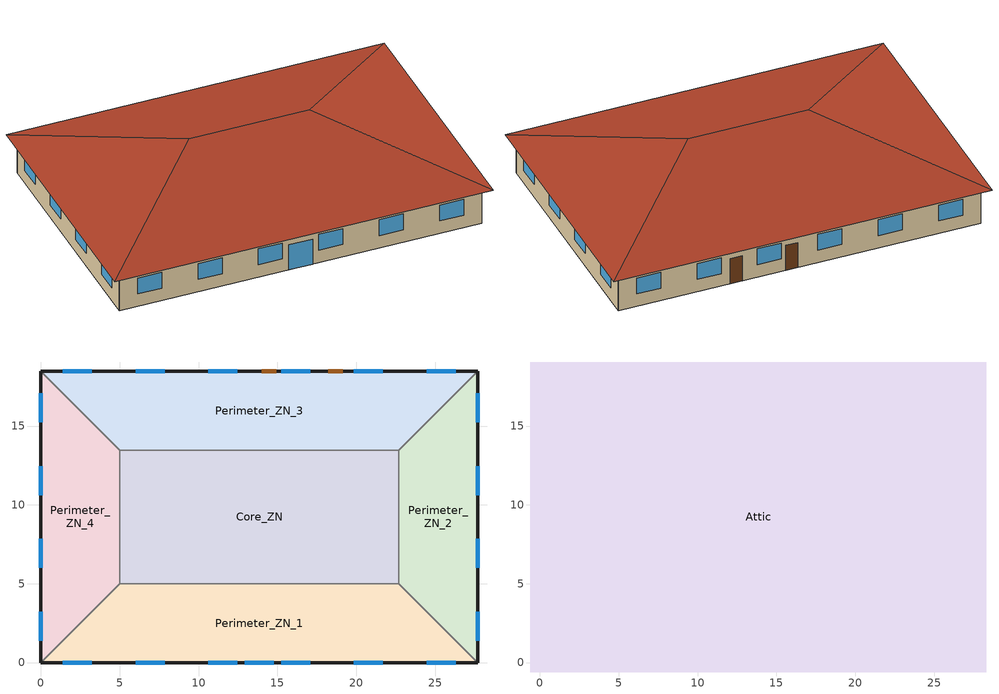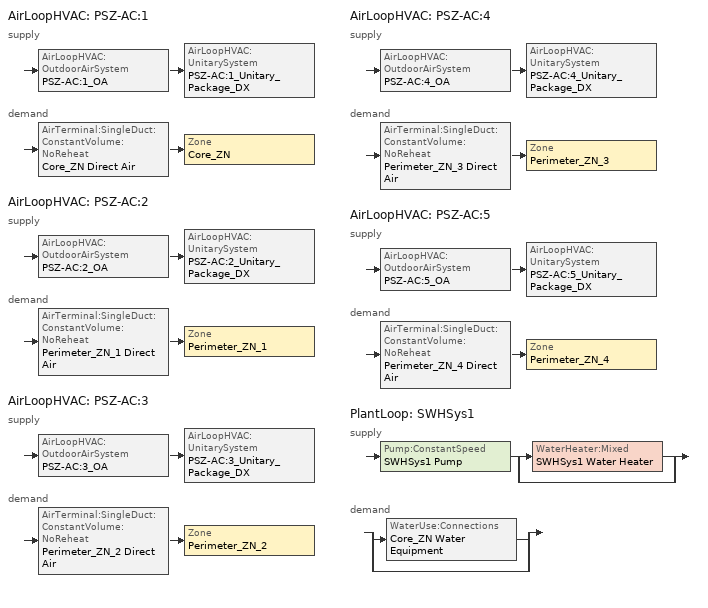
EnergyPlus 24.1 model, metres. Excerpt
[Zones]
Core_ZN
 floor adiabatic (Core_ZN_floor_Ffactor): 5,13.46 22.69,13.46 22.69,5 5,5 z0
 wall to Perimeter_ZN_2 (int_wall): 22.69,5 22.69,13.46 z0:3.05
 wall to Perimeter_ZN_3 (int_wall): 22.69,13.46 5,13.46 z0:3.05
 wall to Perimeter_ZN_1 (int_wall): 5,5 22.69,5 z0:3.05
 wall to Perimeter_ZN_4 (int_wall): 5,13.46 5,5 z0:3.05
Perimeter_ZN_1
 floor ground (Perimeter_ZN_1_floor_Ffactor): 27.69,0 0,0 5,5 22.69,5 z0
 wall outside (nonres_ext_wall_grd): 0,0 27.69,0 z0:3.05
 wall to Perimeter_ZN_2 (int_wall): 27.69,0 22.69,5 z0:3.05
 wall to Perimeter_ZN_4 (int_wall): 5,5 0,0 z0:3.05
 window (Window_U_0.57_SHGC_South_0.39): 1.39,0 3.22,0 / 6.01,0 7.84,0 / 10.62,0 12.45,0 / 15.24,0 17.07,0 / 19.85,0 21.68,0 / 24.47,0 26.3,0 z1.07:2.42; 12.93,0 14.76,0 z0:2.13
Perimeter_ZN_2
 floor ground (Perimeter_ZN_2_floor_Ffactor): 22.69,13.46 27.69,18.46 27.69,0 22.69,5 z0
 wall outside (nonres_ext_wall_grd): 27.69,0 27.69,18.46 z0:3.05
 wall to Perimeter_ZN_3 (int_wall): 27.69,18.46 22.69,13.46 z0:3.05
 window (Window_U_0.57_SHGC_East_0.39): 27.69,1.39 27.69,3.22 / 27.69,6.01 27.69,7.84 / 27.69,10.62 27.69,12.45 / 27.69,15.24 27.69,17.07 z1.07:2.42
Perimeter_ZN_3
 floor ground (Perimeter_ZN_3_floor_Ffactor): 5,13.46 0,18.46 27.69,18.46 22.69,13.46 z0
 wall outside (nonres_ext_wall_grd): 27.69,18.46 0,18.46 z0:3.05
 wall to Perimeter_ZN_4 (int_wall): 0,18.46 5,13.46 z0:3.05
 window (Window_U_0.57_SHGC_North_0.39): 26.3,18.46 24.47,18.46 / 21.68,18.46 19.85,18.46 / 17.07,18.46 15.24,18.46 / 12.45,18.46 10.62,18.46 / 7.84,18.46 6.01,18.46 / 3.22,18.46 1.39,18.46 z1.07:2.42
 door (Swinging Door_con): 14.91,18.46 14,18.46 / 19.13,18.46 18.22,18.46 z0:2.13
Perimeter_ZN_4
 floor ground (Perimeter_ZN_4_floor_Ffactor): 5,5 0,0 0,18.46 5,13.46 z0
 wall outside (nonres_ext_wall_grd): 0,18.46 0,0 z0:3.05
 window (Window_U_0.57_SHGC_West_0.39): 0,17.07 0,15.24 / 0,12.45 0,10.62 / 0,7.84 0,6.01 / 0,3.22 0,1.39 z1.07:2.42
Attic
 floor outside (ext_soffit_floor): 28.29,19.06 28.29,-0.6 27.69,0 27.69,18.46 z3.05; -0.6,19.06 28.29,19.06 27.69,18.46 0,18.46 z3.05; 0,0 27.69,0 28.29,-0.6 -0.6,-0.6 z3.05; -0.6,19.06 0,18.46 0,0 -0.6,-0.6 z3.05
 floor to Core_ZN (nonres_roof_floor): 5,13.46 22.69,13.46 22.69,5 5,5 z3.05
 floor to Perimeter_ZN_2 (nonres_roof_floor): 22.69,5 22.69,13.46 27.69,18.46 27.69,0 z3.05
 floor to Perimeter_ZN_3 (nonres_roof_floor): 0,18.46 27.69,18.46 22.69,13.46 5,13.46 z3.05
 floor to Perimeter_ZN_1 (nonres_roof_floor): 0,0 5,5 22.69,5 27.69,0 z3.05
 floor to Perimeter_ZN_4 (nonres_roof_floor): 5,13.46 5,5 0,0 0,18.46 z3.05
 roof outside (AtticRoofDeck): 28.29,-0.6,3.05 28.29,19.06,3.05 18.46,9.23,6.33; 28.29,19.06,3.05 -0.6,19.06,3.05 9.23,9.23,6.33 18.46,9.23,6.33; -0.6,-0.6,3.05 28.29,-0.6,3.05 18.46,9.23,6.33 9.23,9.23,6.33; -0.6,19.06,3.05 -0.6,-0.6,3.05 9.23,9.23,6.33
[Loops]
AirLoopHVAC 'PSZ-AC:1'
 supply: AirLoopHVAC:OutdoorAirSystem 'PSZ-AC:1_OA' > AirLoopHVAC:UnitarySystem 'PSZ-AC:1_Unitary_Package_DX'
 demand: AirTerminal:SingleDuct:ConstantVolume:NoReheat 'Core_ZN Direct Air' > Zone 'Core_ZN'
AirLoopHVAC 'PSZ-AC:2'
 supply: AirLoopHVAC:OutdoorAirSystem 'PSZ-AC:2_OA' > AirLoopHVAC:UnitarySystem 'PSZ-AC:2_Unitary_Package_DX'
 demand: AirTerminal:SingleDuct:ConstantVolume:NoReheat 'Perimeter_ZN_1 Direct Air' > Zone 'Perimeter_ZN_1'
AirLoopHVAC 'PSZ-AC:3'
 supply: AirLoopHVAC:OutdoorAirSystem 'PSZ-AC:3_OA' > AirLoopHVAC:UnitarySystem 'PSZ-AC:3_Unitary_Package_DX'
 demand: AirTerminal:SingleDuct:ConstantVolume:NoReheat 'Perimeter_ZN_2 Direct Air' > Zone 'Perimeter_ZN_2'
AirLoopHVAC 'PSZ-AC:4'
 supply: AirLoopHVAC:OutdoorAirSystem 'PSZ-AC:4_OA' > AirLoopHVAC:UnitarySystem 'PSZ-AC:4_Unitary_Package_DX'
 demand: AirTerminal:SingleDuct:ConstantVolume:NoReheat 'Perimeter_ZN_3 Direct Air' > Zone 'Perimeter_ZN_3'
AirLoopHVAC 'PSZ-AC:5'
 supply: AirLoopHVAC:OutdoorAirSystem 'PSZ-AC:5_OA' > AirLoopHVAC:UnitarySystem 'PSZ-AC:5_Unitary_Package_DX'
 demand: AirTerminal:SingleDuct:ConstantVolume:NoReheat 'Perimeter_ZN_4 Direct Air' > Zone 'Perimeter_ZN_4'
PlantLoop 'SWHSys1'
 supply: Pump:ConstantSpeed 'SWHSys1 Pump' > split
  | WaterHeater:Mixed 'SWHSys1 Water Heater'
  | bypass
 demand: split
  | WaterUse:Connections 'Core_ZN Water Equipment'
  | bypass
[Building]
OfficeSmall: Loads convergence tolerance value=0.04; Maximum number of warmup days=25; Minimum number of warmup days=6; North axis=0; Solar distribution=FullInteriorAndExterior; Temperature convergence tolerance value=0.2; Terrain=City
[Site:GroundTemperature:FCfactorMethod]
January ground temperature=7.1; February ground temperature=3; March ground temperature=-1; April ground temperature=0.8; May ground temperature=-0.2; June ground temperature=4.8; July ground temperature=6.1; August ground temperature=13.7; September ground temperature=22.2; October ground temperature=22.7; November ground temperature=21.7; December ground temperature=18.5
[Site:Location]
Gwangju_KJ_KOR Design_Conditions: Elevation=74; Latitude=35.17; Longitude=126.89; Time zone=9
[Site:WaterMainsTemperature]
Annual average outdoor air temperature=9.95; Calculation method=Correlation; Maximum difference in monthly average outdoor air temperatures=23.7
[SizingPeriod:DesignDay] Barometric pressure=100439; Day of month=21; Daylight saving time indicator=No; Dry bulb temperature range modifier type=DefaultMultipliers; Rain indicator=No; Snow indicator=No
Name | Ashrae clear sky optical depth for beam irradiance taub | Ashrae clear sky optical depth for diffuse irradiance taud | Daily dry bulb temperature range | Daily wet bulb temperature range | Day type | Humidity condition type | Maximum dry bulb temperature | Month | Solar model indicator | Wetbulb or dewpoint at maximum dry bulb | Wind direction | Wind speed | Enthalpy at maximum dry bulb | Sky clearness
Gwangju Ann Clg 1% Condns DB=>MWB | 0.561 | 1.97 | 8.2 | 2.5 | SummerDesignDay | WetBulb | 31.8 | 8 | ASHRAETau2017 | 24.9 | 230 | 2.9
Gwangju Ann Clg 1% Condns DP=>MDB | 0.561 | 1.97 | 6.6 |  | SummerDesignDay | DewPoint | 28 | 8 | ASHRAETau2017 | 25.2 | 230 | 2.9
Gwangju Ann Clg 1% Condns Enth=>MDB | 0.561 | 1.97 | 6.6 |  | SummerDesignDay | Enthalpy | 30 | 8 | ASHRAETau2017 |  | 230 | 2.9 | 81800
Gwangju Ann Clg 1% Condns WB=>MDB | 0.561 | 1.97 | 6.9 | 2.6 | SummerDesignDay | WetBulb | 29.7 | 8 | ASHRAETau2017 | 26.1 | 230 | 2.9
Gwangju Ann Clg 2% Condns DB=>MWB | 0.561 | 1.97 | 8.2 | 2.5 | SummerDesignDay | WetBulb | 30.6 | 8 | ASHRAETau2017 | 24.2 | 230 | 2.9
Gwangju Ann Clg 2% Condns DP=>MDB | 0.561 | 1.97 | 6.6 |  | SummerDesignDay | DewPoint | 27.7 | 8 | ASHRAETau2017 | 24.5 | 230 | 2.9
Gwangju Ann Clg 2% Condns Enth=>MDB | 0.561 | 1.97 | 6.6 |  | SummerDesignDay | Enthalpy | 29.2 | 8 | ASHRAETau2017 |  | 230 | 2.9 | 79100
Gwangju Ann Clg 2% Condns WB=>MDB | 0.561 | 1.97 | 6.9 | 2.6 | SummerDesignDay | WetBulb | 29.1 | 8 | ASHRAETau2017 | 25.5 | 230 | 2.9
Gwangju Ann Clg .4% Condns DB=>MWB | 0.561 | 1.97 | 8.2 | 2.5 | SummerDesignDay | WetBulb | 33 | 8 | ASHRAETau2017 | 25.5 | 230 | 2.9
Gwangju Ann Clg .4% Condns DP=>MDB | 0.561 | 1.97 | 6.6 |  | SummerDesignDay | DewPoint | 28.6 | 8 | ASHRAETau2017 | 26.1 | 230 | 2.9
Gwangju Ann Clg .4% Condns Enth=>MDB | 0.561 | 1.97 | 6.6 |  | SummerDesignDay | Enthalpy | 30.2 | 8 | ASHRAETau2017 |  | 230 | 2.9 | 85100
Gwangju Ann Clg .4% Condns WB=>MDB | 0.561 | 1.97 | 6.9 | 2.6 | SummerDesignDay | WetBulb | 30.2 | 8 | ASHRAETau2017 | 26.9 | 230 | 2.9
Gwangju Ann Htg 99% Condns DB |  |  | 0 |  | WinterDesignDay | WetBulb | -5 | 1 | ASHRAEClearSky | -5 | 50 | 2.3 |  | 0
Gwangju Ann Htg 99.6% Condns DB |  |  | 0 |  | WinterDesignDay | WetBulb | -6.6 | 1 | ASHRAEClearSky | -6.6 | 50 | 2.3 |  | 0
Gwangju Ann Htg Wind 99% Condns WS=>MCDB |  |  | 0 |  | WinterDesignDay | WetBulb | 0.9 | 1 | ASHRAEClearSky | 0.9 | 50 | 6.1 |  | 0
Gwangju Ann Htg Wind 99.6% Condns WS=>MCDB |  |  | 0 |  | WinterDesignDay | WetBulb | 2.2 | 1 | ASHRAEClearSky | 2.2 | 50 | 7.2 |  | 0
Gwangju Ann Hum_n 99% Condns DP=>MCDB |  |  | 0 |  | WinterDesignDay | DewPoint | -0.6 | 1 | ASHRAEClearSky | -13.7 | 50 | 2.3 |  | 0
Gwangju Ann Hum_n 99.6% Condns DP=>MCDB |  |  | 0 |  | WinterDesignDay | DewPoint | -1 | 1 | ASHRAEClearSky | -15.6 | 50 | 2.3 |  | 0
Gwangju April 2% Condns DB=>MCWB | 0.576 | 1.74 | 10.6 |  | SummerDesignDay | WetBulb | 24 | 4 | ASHRAETau2017 | 15.2 | 230 | 2.2
Gwangju April 2% Condns WB=>MCDB | 0.576 | 1.74 | 10.6 |  | SummerDesignDay | WetBulb | 21.1 | 4 | ASHRAETau2017 | 17.2 | 230 | 2.2
Gwangju April 5% Condns DB=>MCWB | 0.576 | 1.74 | 13.6 | 6 | SummerDesignDay | WetBulb | 22.2 | 4 | ASHRAETau2017 | 13.9 | 230 | 2.2
Gwangju April 5% Condns WB=>MCDB | 0.576 | 1.74 | 9.6 | 9.6 | SummerDesignDay | WetBulb | 19.5 | 4 | ASHRAETau2017 | 15.7 | 230 | 2.2
Gwangju April 10% Condns DB=>MCWB | 0.576 | 1.74 | 13.6 | 6 | SummerDesignDay | WetBulb | 20.2 | 4 | ASHRAETau2017 | 12.9 | 230 | 2.2
Gwangju April 10% Condns WB=>MCDB | 0.576 | 1.74 | 9.6 | 9.6 | SummerDesignDay | WetBulb | 18.2 | 4 | ASHRAETau2017 | 14.4 | 230 | 2.2
Gwangju April .4% Condns DB=>MCWB | 0.576 | 1.74 | 10.6 |  | SummerDesignDay | WetBulb | 26.3 | 4 | ASHRAETau2017 | 16.4 | 230 | 2.2
Gwangju April .4% Condns WB=>MCDB | 0.576 | 1.74 | 10.6 |  | SummerDesignDay | WetBulb | 22.7 | 4 | ASHRAETau2017 | 19.4 | 230 | 2.2
Gwangju August 2% Condns DB=>MCWB | 0.561 | 1.97 | 6.6 |  | SummerDesignDay | WetBulb | 33.3 | 8 | ASHRAETau2017 | 25.7 | 230 | 2.2
Gwangju August 2% Condns WB=>MCDB | 0.561 | 1.97 | 6.6 |  | SummerDesignDay | WetBulb | 30.5 | 8 | ASHRAETau2017 | 27 | 230 | 2.2
Gwangju August 5% Condns DB=>MCWB | 0.561 | 1.97 | 8.2 | 2.5 | SummerDesignDay | WetBulb | 32.2 | 8 | ASHRAETau2017 | 25.4 | 230 | 2.2
Gwangju August 5% Condns WB=>MCDB | 0.561 | 1.97 | 6.9 | 6.9 | SummerDesignDay | WetBulb | 30 | 8 | ASHRAETau2017 | 26.3 | 230 | 2.2
Gwangju August 10% Condns DB=>MCWB | 0.561 | 1.97 | 8.2 | 2.5 | SummerDesignDay | WetBulb | 31 | 8 | ASHRAETau2017 | 24.9 | 230 | 2.2
Gwangju August 10% Condns WB=>MCDB | 0.561 | 1.97 | 6.9 | 6.9 | SummerDesignDay | WetBulb | 29.4 | 8 | ASHRAETau2017 | 25.8 | 230 | 2.2
Gwangju August .4% Condns DB=>MCWB | 0.561 | 1.97 | 6.6 |  | SummerDesignDay | WetBulb | 34.8 | 8 | ASHRAETau2017 | 26.1 | 230 | 2.2
Gwangju August .4% Condns WB=>MCDB | 0.561 | 1.97 | 6.6 |  | SummerDesignDay | WetBulb | 31.3 | 8 | ASHRAETau2017 | 27.8 | 230 | 2.2
Gwangju December 2% Condns DB=>MCWB | 0.445 | 1.949 | 7.5 |  | SummerDesignDay | WetBulb | 12.6 | 12 | ASHRAETau2017 | 8.4 | 230 | 1.7
Gwangju December 2% Condns WB=>MCDB | 0.445 | 1.949 | 7.5 |  | SummerDesignDay | WetBulb | 11.8 | 12 | ASHRAETau2017 | 9.5 | 230 | 1.7
Gwangju December 5% Condns DB=>MCWB | 0.445 | 1.949 | 10.2 | 6.7 | SummerDesignDay | WetBulb | 10.8 | 12 | ASHRAETau2017 | 7.4 | 230 | 1.7
Gwangju December 5% Condns WB=>MCDB | 0.445 | 1.949 | 9 | 9 | SummerDesignDay | WetBulb | 10.4 | 12 | ASHRAETau2017 | 7.7 | 230 | 1.7
Gwangju December 10% Condns DB=>MCWB | 0.445 | 1.949 | 10.2 | 6.7 | SummerDesignDay | WetBulb | 9.1 | 12 | ASHRAETau2017 | 5.8 | 230 | 1.7
Gwangju December 10% Condns WB=>MCDB | 0.445 | 1.949 | 9 | 9 | SummerDesignDay | WetBulb | 8.9 | 12 | ASHRAETau2017 | 6.2 | 230 | 1.7
Gwangju December .4% Condns DB=>MCWB | 0.445 | 1.949 | 7.5 |  | SummerDesignDay | WetBulb | 15.1 | 12 | ASHRAETau2017 | 10.7 | 230 | 1.7
Gwangju December .4% Condns WB=>MCDB | 0.445 | 1.949 | 7.5 |  | SummerDesignDay | WetBulb | 14.2 | 12 | ASHRAETau2017 | 12 | 230 | 1.7
Gwangju February 2% Condns DB=>MCWB | 0.486 | 1.876 | 8.4 |  | SummerDesignDay | WetBulb | 13.6 | 2 | ASHRAETau2017 | 9 | 230 | 2
Gwangju February 2% Condns WB=>MCDB | 0.486 | 1.876 | 8.4 |  | SummerDesignDay | WetBulb | 12.4 | 2 | ASHRAETau2017 | 10.2 | 230 | 2
Gwangju February 5% Condns DB=>MCWB | 0.486 | 1.876 | 11.4 | 7 | SummerDesignDay | WetBulb | 11.5 | 2 | ASHRAETau2017 | 6.9 | 230 | 2
Gwangju February 5% Condns WB=>MCDB | 0.486 | 1.876 | 9.5 | 9.5 | SummerDesignDay | WetBulb | 10.5 | 2 | ASHRAETau2017 | 7.4 | 230 | 2
Gwangju February 10% Condns DB=>MCWB | 0.486 | 1.876 | 11.4 | 7 | SummerDesignDay | WetBulb | 9.4 | 2 | ASHRAETau2017 | 5.2 | 230 | 2
Gwangju February 10% Condns WB=>MCDB | 0.486 | 1.876 | 9.5 | 9.5 | SummerDesignDay | WetBulb | 8.9 | 2 | ASHRAETau2017 | 5.8 | 230 | 2
Gwangju February .4% Condns DB=>MCWB | 0.486 | 1.876 | 8.4 |  | SummerDesignDay | WetBulb | 16.9 | 2 | ASHRAETau2017 | 12.6 | 230 | 2
Gwangju February .4% Condns WB=>MCDB | 0.486 | 1.876 | 8.4 |  | SummerDesignDay | WetBulb | 15.7 | 2 | ASHRAETau2017 | 14.3 | 230 | 2
Gwangju January 2% Condns DB=>MCWB | 0.446 | 1.936 | 7.1 |  | SummerDesignDay | WetBulb | 9.9 | 1 | ASHRAETau2017 | 5.8 | 230 | 1.9
Gwangju January 2% Condns WB=>MCDB | 0.446 | 1.936 | 7.1 |  | SummerDesignDay | WetBulb | 9.2 | 1 | ASHRAETau2017 | 7 | 230 | 1.9
Gwangju January 5% Condns DB=>MCWB | 0.446 | 1.936 | 9.3 | 6 | SummerDesignDay | WetBulb | 8 | 1 | ASHRAETau2017 | 4.5 | 230 | 1.9
Gwangju January 5% Condns WB=>MCDB | 0.446 | 1.936 | 8.3 | 8.3 | SummerDesignDay | WetBulb | 7.4 | 1 | ASHRAETau2017 | 5.2 | 230 | 1.9
Gwangju January 10% Condns DB=>MCWB | 0.446 | 1.936 | 9.3 | 6 | SummerDesignDay | WetBulb | 6.4 | 1 | ASHRAETau2017 | 3.3 | 230 | 1.9
Gwangju January 10% Condns WB=>MCDB | 0.446 | 1.936 | 8.3 | 8.3 | SummerDesignDay | WetBulb | 5.8 | 1 | ASHRAETau2017 | 3.5 | 230 | 1.9
Gwangju January .4% Condns DB=>MCWB | 0.446 | 1.936 | 7.1 |  | SummerDesignDay | WetBulb | 12.8 | 1 | ASHRAETau2017 | 9.3 | 230 | 1.9
Gwangju January .4% Condns WB=>MCDB | 0.446 | 1.936 | 7.1 |  | SummerDesignDay | WetBulb | 11.7 | 1 | ASHRAETau2017 | 10.2 | 230 | 1.9
Gwangju July 2% Condns DB=>MCWB | 0.61 | 1.847 | 6.1 |  | SummerDesignDay | WetBulb | 33 | 7 | ASHRAETau2017 | 25.7 | 230 | 2.5
Gwangju July 2% Condns WB=>MCDB | 0.61 | 1.847 | 6.1 |  | SummerDesignDay | WetBulb | 30.2 | 7 | ASHRAETau2017 | 27 | 230 | 2.5
Gwangju July 5% Condns DB=>MCWB | 0.61 | 1.847 | 8 | 2.5 | SummerDesignDay | WetBulb | 31.7 | 7 | ASHRAETau2017 | 25.2 | 230 | 2.5
Gwangju July 5% Condns WB=>MCDB | 0.61 | 1.847 | 6.9 | 6.9 | SummerDesignDay | WetBulb | 29.7 | 7 | ASHRAETau2017 | 26.2 | 230 | 2.5
Gwangju July 10% Condns DB=>MCWB | 0.61 | 1.847 | 8 | 2.5 | SummerDesignDay | WetBulb | 30.4 | 7 | ASHRAETau2017 | 24.9 | 230 | 2.5
Gwangju July 10% Condns WB=>MCDB | 0.61 | 1.847 | 6.9 | 6.9 | SummerDesignDay | WetBulb | 29.1 | 7 | ASHRAETau2017 | 25.6 | 230 | 2.5
Gwangju July .4% Condns DB=>MCWB | 0.61 | 1.847 | 6.1 |  | SummerDesignDay | WetBulb | 34.8 | 7 | ASHRAETau2017 | 26 | 230 | 2.5
Gwangju July .4% Condns WB=>MCDB | 0.61 | 1.847 | 6.1 |  | SummerDesignDay | WetBulb | 30.6 | 7 | ASHRAETau2017 | 27.9 | 230 | 2.5
Gwangju June 2% Condns DB=>MCWB | 0.655 | 1.693 | 8 |  | SummerDesignDay | WetBulb | 29.9 | 6 | ASHRAETau2017 | 20.5 | 230 | 2.1
Gwangju June 2% Condns WB=>MCDB | 0.655 | 1.693 | 8 |  | SummerDesignDay | WetBulb | 26 | 6 | ASHRAETau2017 | 23.5 | 230 | 2.1
Gwangju June 5% Condns DB=>MCWB | 0.655 | 1.693 | 10.6 | 3.5 | SummerDesignDay | WetBulb | 28.8 | 6 | ASHRAETau2017 | 20.4 | 230 | 2.1
Gwangju June 5% Condns WB=>MCDB | 0.655 | 1.693 | 6.6 | 6.6 | SummerDesignDay | WetBulb | 25.5 | 6 | ASHRAETau2017 | 22.7 | 230 | 2.1
Gwangju June 10% Condns DB=>MCWB | 0.655 | 1.693 | 10.6 | 3.5 | SummerDesignDay | WetBulb | 27.5 | 6 | ASHRAETau2017 | 20.2 | 230 | 2.1
Gwangju June 10% Condns WB=>MCDB | 0.655 | 1.693 | 6.6 | 6.6 | SummerDesignDay | WetBulb | 25.1 | 6 | ASHRAETau2017 | 21.9 | 230 | 2.1
Gwangju June .4% Condns DB=>MCWB | 0.655 | 1.693 | 8 |  | SummerDesignDay | WetBulb | 31.5 | 6 | ASHRAETau2017 | 20.6 | 230 | 2.1
Gwangju June .4% Condns WB=>MCDB | 0.655 | 1.693 | 8 |  | SummerDesignDay | WetBulb | 26.9 | 6 | ASHRAETau2017 | 24.5 | 230 | 2.1
Gwangju March 2% Condns DB=>MCWB | 0.558 | 1.731 | 9.8 |  | SummerDesignDay | WetBulb | 18.2 | 3 | ASHRAETau2017 | 10.8 | 230 | 2.1
Gwangju March 2% Condns WB=>MCDB | 0.558 | 1.731 | 9.8 |  | SummerDesignDay | WetBulb | 15.9 | 3 | ASHRAETau2017 | 13.1 | 230 | 2.1
Gwangju March 5% Condns DB=>MCWB | 0.558 | 1.731 | 12.8 | 6.7 | SummerDesignDay | WetBulb | 16.2 | 3 | ASHRAETau2017 | 10.3 | 230 | 2.1
Gwangju March 5% Condns WB=>MCDB | 0.558 | 1.731 | 10.3 | 10.3 | SummerDesignDay | WetBulb | 14.9 | 3 | ASHRAETau2017 | 11.3 | 230 | 2.1
Gwangju March 10% Condns DB=>MCWB | 0.558 | 1.731 | 12.8 | 6.7 | SummerDesignDay | WetBulb | 14.4 | 3 | ASHRAETau2017 | 8.8 | 230 | 2.1
Gwangju March 10% Condns WB=>MCDB | 0.558 | 1.731 | 10.3 | 10.3 | SummerDesignDay | WetBulb | 13.6 | 3 | ASHRAETau2017 | 9.6 | 230 | 2.1
Gwangju March .4% Condns DB=>MCWB | 0.558 | 1.731 | 9.8 |  | SummerDesignDay | WetBulb | 20.9 | 3 | ASHRAETau2017 | 12.2 | 230 | 2.1
Gwangju March .4% Condns WB=>MCDB | 0.558 | 1.731 | 9.8 |  | SummerDesignDay | WetBulb | 17.2 | 3 | ASHRAETau2017 | 15 | 230 | 2.1
[Construction]
AtticRoofDeck: Waterproof membrane 4mm, Protection mortar 40mm, RC 180mm concrete slab
InteriorFurnishings: Gypsum board 12.5mm
Swinging Door_con: Opaque Door panel_con
Window_U_0.57_SHGC_East_0.39: Glazing Layer East
Window_U_0.57_SHGC_North_0.39: Glazing Layer North
Window_U_0.57_SHGC_South_0.39: Glazing Layer South
Window_U_0.57_SHGC_West_0.39: Glazing Layer West
ext_soffit_floor: Cement mortar 20mm
int_wall: Gypsum board 12.5mm, RC 150mm concrete wall, Gypsum board 12.5mm
nonres_ext_wall_grd: Cement mortar 20mm, RC 200mm concrete wall, XPS 50mm insulation, Gypsum board 12.5mm
nonres_roof_floor: Gypsum board 12.5mm, RC 180mm concrete slab, XPS 50mm insulation, Protection mortar 40mm, Waterproof membrane 4mm
[Construction:FfactorGroundFloor] F factor=1.26363
Name | Area | Perimeterexposed
Core_ZN_floor_Ffactor | 149.657 | 0
Perimeter_ZN_1_floor_Ffactor; Perimeter_ZN_3_floor_Ffactor | 113.45 | 27.69
Perimeter_ZN_2_floor_Ffactor; Perimeter_ZN_4_floor_Ffactor | 67.3 | 18.46
[Material] Solar absorptance=0.7; Thermal absorptance=0.9
Name | Conductivity | Density | Roughness | Specific heat | Thickness | Visible absorptance
Cement mortar 20mm | 1.4 | 2000 | Rough | 1000 | 0.02 | 0.7
Gypsum board 12.5mm | 0.18 | 900 | Smooth | 1000 | 0.0125 | 0.5
Protection mortar 40mm | 1.4 | 2100 | MediumRough | 1000 | 0.04 | 0.7
RC 150mm concrete wall | 2.31 | 2300 | MediumRough | 920 | 0.15 | 0.7
RC 180mm concrete slab | 2.31 | 2300 | MediumRough | 920 | 0.18 | 0.7
RC 200mm concrete wall | 2.31 | 2300 | MediumRough | 920 | 0.2 | 0.7
Waterproof membrane 4mm | 0.19 | 1100 | Smooth | 1680 | 0.004 | 0.7
XPS 50mm insulation | 0.028 | 35 | Smooth | 1400 | 0.05 | 0.7
[Material:NoMass]
Opaque Door panel_con: Roughness=MediumRough; Solar absorptance=0.7; Thermal absorptance=0.9; Thermal resistance=0.101886; Visible absorptance=0.7
[WindowMaterial:SimpleGlazingSystem] Solar heat gain coefficient=0.39; U factor=3.23661; Visible transmittance=0.429
Glazing Layer East; Glazing Layer North; Glazing Layer South; Glazing Layer West
[AirLoopHVAC] Design supply air flow rate=Autosize
PSZ-AC:1; PSZ-AC:2; PSZ-AC:3; PSZ-AC:4; PSZ-AC:5
[AirLoopHVAC:UnitarySystem] Availability schedule=Always_On; Control type=Load; Cooling supply air flow rate=Autosize; Cooling supply air flow rate method=SupplyAirFlowRate; Dehumidification control type=None; Dx heating coil sizing ratio=1; Fan placement=DrawThrough; Heating supply air flow rate=Autosize; Heating supply air flow rate method=SupplyAirFlowRate; Latent load control=SensibleOnlyLoadControl; Maximum supply air temperature=Autosize; Minimum supply air temperature=2; No load supply air flow rate=Autosize; No load supply air flow rate control set to low speed=No; No load supply air flow rate method=SupplyAirFlowRate; Use doas dx cooling coil=No
Name | Controlling zone or thermostat location | Cooling coil | Heating coil | Supply air fan operating mode schedule | Supply fan
PSZ-AC:1_Unitary_Package_DX | Core_ZN | PSZ-AC:1 Cooling Coil | PSZ-AC:1 Heating Coil | HVACOperationSchd | PSZ-AC:1 Fan
PSZ-AC:2_Unitary_Package_DX | Perimeter_ZN_1 | PSZ-AC:2 Cooling Coil | PSZ-AC:2 Heating Coil | HVACOperationSchd | PSZ-AC:2 Fan
PSZ-AC:3_Unitary_Package_DX | Perimeter_ZN_2 | PSZ-AC:3 Cooling Coil | PSZ-AC:3 Heating Coil | HVACOperationSchd_w_SB | PSZ-AC:3 Fan
PSZ-AC:4_Unitary_Package_DX | Perimeter_ZN_3 | PSZ-AC:4 Cooling Coil | PSZ-AC:4 Heating Coil | HVACOperationSchd | PSZ-AC:4 Fan
PSZ-AC:5_Unitary_Package_DX | Perimeter_ZN_4 | PSZ-AC:5 Cooling Coil | PSZ-AC:5 Heating Coil | HVACOperationSchd | PSZ-AC:5 Fan
[AirTerminal:SingleDuct:ConstantVolume:NoReheat] Availability schedule=Always_On; Maximum air flow rate=Autosize
Core_ZN Direct Air; Perimeter_ZN_1 Direct Air; Perimeter_ZN_2 Direct Air; Perimeter_ZN_3 Direct Air; Perimeter_ZN_4 Direct Air
[AvailabilityManager:NightCycle] Applicability schedule=Always_On; Control type=CycleOnAny; Cycling run time=1800; Cycling run time control type=FixedRunTime; Fan schedule=HVACOperationSchd; Thermostat tolerance=1
PSZ-AC:1 Availability Manager; PSZ-AC:2 Availability Manager; PSZ-AC:3 Availability Manager; PSZ-AC:4 Availability Manager; PSZ-AC:5 Availability Manager
[Coil:Cooling:DX:SingleSpeed] Availability schedule=Always_On; Energy input ratio function of flow fraction curve=SmDXalt_EIRFF; Energy input ratio function of temperature curve=SmDXalt_EIRFT; Gross rated cooling cop=3; Gross rated sensible heat ratio=Autosize; Gross rated total cooling capacity=Autosize; Part load fraction correlation curve=SmDXalt_PLR; Rated air flow rate=Autosize; Total cooling capacity function of flow fraction curve=SmDXalt_CapFF; Total cooling capacity function of temperature curve=SmDXalt_CapFT
PSZ-AC:1 Cooling Coil; PSZ-AC:2 Cooling Coil; PSZ-AC:3 Cooling Coil; PSZ-AC:4 Cooling Coil; PSZ-AC:5 Cooling Coil
[Coil:Heating:Fuel] Availability schedule=Always_On; Burner efficiency=0.8; Fuel type=NaturalGas; Nominal capacity=Autosize; Off cycle parasitic fuel load=0; On cycle parasitic electric load=0
PSZ-AC:1 Heating Coil; PSZ-AC:2 Heating Coil; PSZ-AC:3 Heating Coil; PSZ-AC:4 Heating Coil; PSZ-AC:5 Heating Coil
[Controller:MechanicalVentilation] Availability schedule=MinOA_MotorizedDamper_Sched; Demand controlled ventilation=No; System outdoor air method=ZoneSum; Design specification zone air distribution object name 1=CM DSZAD Building
Name | Zone or zonelist name 1 | Design specification outdoor air object name 1
Core_ZN_DCV | Core_ZN | SZ DSOA Core_ZN
Perimeter_ZN_1_DCV | Perimeter_ZN_1 | SZ DSOA Perimeter_ZN_1
Perimeter_ZN_2_DCV | Perimeter_ZN_2 | SZ DSOA Perimeter_ZN_2
Perimeter_ZN_3_DCV | Perimeter_ZN_3 | SZ DSOA Perimeter_ZN_3
Perimeter_ZN_4_DCV | Perimeter_ZN_4 | SZ DSOA Perimeter_ZN_4
[Controller:OutdoorAir] Economizer control action type=ModulateFlow; Economizer control type=FixedDryBulb; Economizer maximum limit dry bulb temperature=23.889; Economizer maximum limit enthalpy=64000; Lockout type=LockoutWithHeating; Maximum outdoor air flow rate=Autosize; Minimum limit type=FixedMinimum; Minimum outdoor air flow rate=Autosize; Minimum outdoor air schedule=MinOA_MotorizedDamper_Sched
PSZ-AC:1_OA_Controller; PSZ-AC:2_OA_Controller; PSZ-AC:3_OA_Controller; PSZ-AC:4_OA_Controller; PSZ-AC:5_OA_Controller
[DesignSpecification:OutdoorAir] Outdoor air flow per zone floor area=0.0004318; Outdoor air method=Flow/Area
SZ DSOA Core_ZN; SZ DSOA Perimeter_ZN_1; SZ DSOA Perimeter_ZN_2; SZ DSOA Perimeter_ZN_3; SZ DSOA Perimeter_ZN_4
[DesignSpecification:ZoneAirDistribution]
CM DSZAD Building: Zone air distribution effectiveness in cooling mode=1; Zone air distribution effectiveness in heating mode=1
[ElectricEquipment] Design level calculation method=Watts/Area; End use subcategory=MiscPlug; Schedule=BLDG_EQUIP_SCH; Watts per floor area=6.78
Name | Zone or zonelist or space or spacelist
Core_ZN_MiscPlug_Equip | Core_ZN
Perimeter_ZN_1_MiscPlug_Equip | Perimeter_ZN_1
Perimeter_ZN_2_MiscPlug_Equip | Perimeter_ZN_2
Perimeter_ZN_3_MiscPlug_Equip | Perimeter_ZN_3
Perimeter_ZN_4_MiscPlug_Equip | Perimeter_ZN_4
[ElectricLoadCenter:Distribution]
MAIN_LOAD_CENTER: Electrical buss type=AlternatingCurrent; Electrical storage object=RL_ESS_STORAGE; Generator operation scheme type=TrackElectrical; Maximum storage state of charge fraction=1; Storage operation scheme=TrackFacilityElectricDemandStoreExcessOnSite
[ElectricLoadCenter:Storage:Simple]
RL_ESS_STORAGE: Availability schedule=ALWAYS_ON; Maximum storage capacity=1080000000
[Exterior:Lights]
Exterior_Lights: Control option=AstronomicalClock; Design level=2257.58; End use subcategory=General; Schedule=Exterior_Lgt_ALWAYS_ON
[Fan:OnOff] Availability schedule=HVACOperationSchd; End use subcategory=General; Maximum flow rate=Autosize; Motor in airstream fraction=1; Pressure rise=966.867
Name | Fan total efficiency | Motor efficiency
PSZ-AC:1 Fan; PSZ-AC:2 Fan; PSZ-AC:4 Fan | 0.56225 | 0.865
PSZ-AC:3 Fan; PSZ-AC:5 Fan | 0.55575 | 0.855
[InternalMass] Construction=InteriorFurnishings
Name | Zone or zonelist | Surface area
Core_ZN_InternalMass_1 | Core_ZN | 299.3148
Perimeter_ZN_1_InternalMass_1 | Perimeter_ZN_1 | 226.9
Perimeter_ZN_2_InternalMass_1 | Perimeter_ZN_2 | 134.6
Perimeter_ZN_3_InternalMass_1 | Perimeter_ZN_3 | 226.9
Perimeter_ZN_4_InternalMass_1 | Perimeter_ZN_4 | 134.6
[Lights] Design level calculation method=Watts/Area; End use subcategory=LightsWired; Fraction radiant=0.7; Fraction replaceable=1; Fraction visible=0.2; Return air fraction=0; Return air fraction calculated from plenum temperature=No; Schedule=ltg_sch_office; Watts per floor area=10.67131
Name | Zone or zonelist or space or spacelist
Core_ZN_Lights | Core_ZN
Perimeter_ZN_1_Lights | Perimeter_ZN_1
Perimeter_ZN_2_Lights | Perimeter_ZN_2
Perimeter_ZN_3_Lights | Perimeter_ZN_3
Perimeter_ZN_4_Lights | Perimeter_ZN_4
[People] Activity level schedule=ACTIVITY_SCH; Enable ashrae 55 comfort warnings=No; Floor area per person=18.5806; Fraction radiant=0.3; Mean radiant temperature calculation type=EnclosureAveraged; Number of people calculation method=Area/Person; Sensible heat fraction=Autocalculate
Name | Number of people schedule | Zone or zonelist or space or spacelist
Core_ZN | BLDG_OCC_SCH_wo_SB | Core_ZN
Perimeter_ZN_1 | BLDG_OCC_SCH_wo_SB | Perimeter_ZN_1
Perimeter_ZN_2 | BLDG_OCC_SCH_w_SB | Perimeter_ZN_2
Perimeter_ZN_3 | BLDG_OCC_SCH_wo_SB | Perimeter_ZN_3
Perimeter_ZN_4 | BLDG_OCC_SCH_wo_SB | Perimeter_ZN_4
[PlantEquipmentList]
SWHSys1 Equipment List: SWHSys1 Water Heater, WaterHeater:Mixed
[PlantEquipmentOperation:HeatingLoad]
SWHSys1 Operation Scheme: Load range 1 lower limit=0; Load range 1 upper limit=1e+15; Range 1 equipment list=SWHSys1 Equipment List
[PlantEquipmentOperationSchemes]
SWHSys1 Loop Operation Scheme List: Control scheme 1=SWHSys1 Operation Scheme; Control scheme 1 schedule=PlantOnSched
[PlantLoop]
SWHSys1: Fluid type=Water; Load distribution scheme=Optimal; Maximum loop flow rate=Autosize; Maximum loop temperature=48.89; Minimum loop flow rate=0; Minimum loop temperature=10; Plant equipment operation scheme=SWHSys1 Loop Operation Scheme List; Plant loop volume=Autocalculate
[Pump:ConstantSpeed]
SWHSys1 Pump: Design flow rate=Autosize; Design power consumption=Autosize; Design pump head=0.001; Fraction of motor inefficiencies to fluid stream=0; Motor efficiency=0.3; Pump control type=Intermittent
[SetpointManager:MixedAir] Control variable=Temperature
Name | Setpoint node or nodelist
PSZ-AC:1_CoolC SAT Manager | PSZ-AC:1 Cooling Coil Outlet
PSZ-AC:1_HeatC MixedAir Manager | PSZ-AC:1 Heating Coil Outlet
PSZ-AC:1_OAMixed Air Temp Manager | PSZ-AC:1 Mixed Air Outlet
PSZ-AC:2_CoolC SAT Manager | PSZ-AC:2 Cooling Coil Outlet
PSZ-AC:2_HeatC MixedAir Manager | PSZ-AC:2 Heating Coil Outlet
PSZ-AC:2_OAMixed Air Temp Manager | PSZ-AC:2 Mixed Air Outlet
PSZ-AC:3_CoolC SAT Manager | PSZ-AC:3 Cooling Coil Outlet
PSZ-AC:3_HeatC MixedAir Manager | PSZ-AC:3 Heating Coil Outlet
PSZ-AC:3_OAMixed Air Temp Manager | PSZ-AC:3 Mixed Air Outlet
PSZ-AC:4_CoolC SAT Manager | PSZ-AC:4 Cooling Coil Outlet
PSZ-AC:4_HeatC MixedAir Manager | PSZ-AC:4 Heating Coil Outlet
PSZ-AC:4_OAMixed Air Temp Manager | PSZ-AC:4 Mixed Air Outlet
PSZ-AC:5_CoolC SAT Manager | PSZ-AC:5 Cooling Coil Outlet
PSZ-AC:5_HeatC MixedAir Manager | PSZ-AC:5 Heating Coil Outlet
PSZ-AC:5_OAMixed Air Temp Manager | PSZ-AC:5 Mixed Air Outlet
[SetpointManager:Scheduled]
SWHSys1 Loop Setpoint Manager: Control variable=Temperature; Schedule=SHWSys1-Loop-Temp-Schedule; Setpoint node or nodelist=SWHSys1 Supply Outlet Node
[SetpointManager:SingleZone:Cooling] Control variable=Temperature; Maximum supply air temperature=32.2211; Minimum supply air temperature=12.7789
Name | Control zone | Setpoint node or nodelist
SupAirTemp MngrCore_ZN - Clg | Core_ZN | PSZ-AC:1 Zone Equipment Inlet Node
SupAirTemp MngrPerimeter_ZN_1 - Clg | Perimeter_ZN_1 | PSZ-AC:2 Zone Equipment Inlet Node
SupAirTemp MngrPerimeter_ZN_2 - Clg | Perimeter_ZN_2 | PSZ-AC:3 Zone Equipment Inlet Node
SupAirTemp MngrPerimeter_ZN_3 - Clg | Perimeter_ZN_3 | PSZ-AC:4 Zone Equipment Inlet Node
SupAirTemp MngrPerimeter_ZN_4 - Clg | Perimeter_ZN_4 | PSZ-AC:5 Zone Equipment Inlet Node
[SetpointManager:SingleZone:Heating] Control variable=Temperature; Maximum supply air temperature=32.2211; Minimum supply air temperature=12.7789
Name | Control zone | Setpoint node or nodelist
SupAirTemp MngrCore_ZN - Htg | Core_ZN | PSZ-AC:1 Supply Equipment Outlet Node
SupAirTemp MngrPerimeter_ZN_1 - Htg | Perimeter_ZN_1 | PSZ-AC:2 Supply Equipment Outlet Node
SupAirTemp MngrPerimeter_ZN_2 - Htg | Perimeter_ZN_2 | PSZ-AC:3 Supply Equipment Outlet Node
SupAirTemp MngrPerimeter_ZN_3 - Htg | Perimeter_ZN_3 | PSZ-AC:4 Supply Equipment Outlet Node
SupAirTemp MngrPerimeter_ZN_4 - Htg | Perimeter_ZN_4 | PSZ-AC:5 Supply Equipment Outlet Node
[Sizing:Plant]
SWHSys1: Design loop exit temperature=48.89; Loop design temperature difference=5; Loop type=Heating
[Sizing:System] 100 outdoor air in cooling=No; 100 outdoor air in heating=No; Central cooling capacity control method=OnOff; Central cooling design supply air humidity ratio=0.0085; Central cooling design supply air temperature=12.7789; Central heating design supply air humidity ratio=0.008; Central heating design supply air temperature=32.22; Central heating maximum system air flow ratio=1; Cooling design capacity=Autosize; Cooling design capacity method=CoolingDesignCapacity; Cooling supply air flow rate=0; Cooling supply air flow rate method=DesignDay; Design outdoor air flow rate=Autosize; Heating design capacity=Autosize; Heating design capacity method=HeatingDesignCapacity; Heating supply air flow rate=0; Heating supply air flow rate method=DesignDay; Precool design humidity ratio=0.008; Preheat design humidity ratio=0.008; Preheat design temperature=7; System outdoor air method=ZoneSum; Type of load to size on=Sensible; Type of zone sum to use=NonCoincident; Zone maximum outdoor air fraction=1
Name | Cooling fraction of autosized cooling supply air flow rate | Fraction of autosized cooling design capacity | Fraction of autosized heating design capacity | Precool design temperature
PSZ-AC:1 | 1.25 | 1.25 | 1.15 | 14
PSZ-AC:2; PSZ-AC:3; PSZ-AC:4; PSZ-AC:5 |  |  |  | 12.7789
[Sizing:Zone] Cooling design air flow method=DesignDay; Cooling design air flow rate=0; Cooling minimum air flow fraction=0; Heating design air flow method=DesignDay; Heating design air flow rate=0; Zone cooling design supply air humidity ratio=0.0085; Zone cooling design supply air humidity ratio difference=0.005; Zone cooling design supply air temperature=14; Zone cooling design supply air temperature input method=SupplyAirTemperature; Zone cooling sizing factor=1.25; Zone heating design supply air humidity ratio=0.008; Zone heating design supply air temperature=32.2211; Zone heating design supply air temperature input method=SupplyAirTemperature; Zone heating sizing factor=1.15; Zone humidification design supply air humidity ratio difference=0.005; Zone latent cooling design supply air humidity ratio input method=HumidityRatioDifference; Zone latent heating design supply air humidity ratio input method=HumidityRatioDifference; Zone load sizing method=Sensible Load Only No Latent Load
Name | Design specification outdoor air object
Core_ZN | SZ DSOA Core_ZN
Perimeter_ZN_1 | SZ DSOA Perimeter_ZN_1
Perimeter_ZN_2 | SZ DSOA Perimeter_ZN_2
Perimeter_ZN_3 | SZ DSOA Perimeter_ZN_3
Perimeter_ZN_4 | SZ DSOA Perimeter_ZN_4
[ThermostatSetpoint:DualSetpoint]
Name | Cooling setpoint temperature schedule | Heating setpoint temperature schedule
Core_ZN Dual SP Control; Perimeter_ZN_1 Dual SP Control; Perimeter_ZN_3 Dual SP Control; Perimeter_ZN_4 Dual SP Control | CLGSETP_SCH_NO_OPTIMUM | HTGSETP_SCH_NO_OPTIMUM
Perimeter_ZN_2 Dual SP Control | CLGSETP_SCH_NO_OPTIMUM_w_SB | HTGSETP_SCH_NO_OPTIMUM_w_SB
[WaterHeater:Mixed]
SWHSys1 Water Heater: Ambient temperature indicator=Zone; Ambient temperature zone=CORE_ZN; Deadband temperature difference=0.1; Heater control type=Cycle; Heater fuel type=Electricity; Heater maximum capacity=11722.84; Heater thermal efficiency=1; Maximum temperature limit=85; Off cycle loss coefficient to ambient temperature=1.20598; Off cycle parasitic fuel consumption rate=0; Off cycle parasitic fuel type=Electricity; Off cycle parasitic heat fraction to tank=0; On cycle loss coefficient to ambient temperature=1.20598; On cycle parasitic fuel consumption rate=0; On cycle parasitic fuel type=Electricity; Peak use flow rate=4.048e-06; Setpoint temperature schedule=SHWSys1 Water Heater Setpoint Temperature Schedule; Tank volume=0.1514; Use flow rate fraction schedule=BLDG_SWH_SCH
[WaterUse:Connections]
Core_ZN Water Equipment: Water use equipment name 1=Core_ZN Water Equipment
[WaterUse:Equipment]
Core_ZN Water Equipment: Zone=Core_ZN; End use subcategory=WaterUse; Flow rate fraction schedule=BLDG_SWH_SCH; Hot water supply temperature schedule=Core_ZN Water Equipment Hot Supply Temp Sched; Latent fraction schedule=Core_ZN Water Equipment Latent fract sched; Peak flow rate=4.048e-06; Sensible fraction schedule=Core_ZN Water Equipment Sensible fract sched; Target temperature schedule=Core_ZN Water Equipment Temp Sched
[Zone] Ceiling height=Autocalculate; Floor area=Autocalculate; Multiplier=1; Type=1; Volume=Autocalculate
Name | Part of total floor area
Attic | No
Core_ZN; Perimeter_ZN_1; Perimeter_ZN_2; Perimeter_ZN_3; Perimeter_ZN_4 | Yes
[ZoneControl:Thermostat] Control type schedule=Dual Zone Control Type Sched
Name | Zone or zonelist | Control 1
Core_ZN Thermostat | Core_ZN | Core_ZN Dual SP Control
Perimeter_ZN_1 Thermostat | Perimeter_ZN_1 | Perimeter_ZN_1 Dual SP Control
Perimeter_ZN_2 Thermostat | Perimeter_ZN_2 | Perimeter_ZN_2 Dual SP Control
Perimeter_ZN_3 Thermostat | Perimeter_ZN_3 | Perimeter_ZN_3 Dual SP Control
Perimeter_ZN_4 Thermostat | Perimeter_ZN_4 | Perimeter_ZN_4 Dual SP Control
[Zone equipment]
Core_ZN: Core_ZN Direct Air
Perimeter_ZN_1: Perimeter_ZN_1 Direct Air
Perimeter_ZN_2: Perimeter_ZN_2 Direct Air
Perimeter_ZN_3: Perimeter_ZN_3 Direct Air
Perimeter_ZN_4: Perimeter_ZN_4 Direct Air
[ZoneInfiltration:DesignFlowRate] Temperature term coefficient=0; Velocity squared term coefficient=0
Name | Constant term coefficient | Design flow rate | Design flow rate calculation method | Schedule | Velocity term coefficient | Zone or zonelist or space or spacelist | Flow rate per exterior surface area
Attic_Infiltration | 1 | 0.2001 | Flow/Zone | ALWAYS_ON | 0 | Attic
Perimeter_ZN_1_Door_Infiltration | 1 | 0.0764554 | Flow/Zone | INFIL_Door_Opening_SCH | 0 | Perimeter_ZN_1
Perimeter_ZN_1_Infiltration | 0 | 0 | Flow/ExteriorWallArea | INFIL_QUARTER_ON_SCH | 0.224 | Perimeter_ZN_1 | 0.000569572
Perimeter_ZN_2_Infiltration | 0 | 0 | Flow/ExteriorWallArea | INFIL_QUARTER_ON_SCH | 0.224 | Perimeter_ZN_2 | 0.000569572
Perimeter_ZN_3_Infiltration | 0 | 0 | Flow/ExteriorWallArea | INFIL_QUARTER_ON_SCH | 0.224 | Perimeter_ZN_3 | 0.000569572
Perimeter_ZN_4_Infiltration | 0 | 0 | Flow/ExteriorWallArea | INFIL_QUARTER_ON_SCH | 0.224 | Perimeter_ZN_4 | 0.000569572
[Curve:Biquadratic] Maximum value of x=23.88889; Maximum value of y=46.11111; Minimum value of x=12.77778; Minimum value of y=21.11111
Name | Coefficient1 constant | Coefficient2 x | Coefficient3 x 2 | Coefficient4 y | Coefficient5 y 2 | Coefficient6 x y
SmDXalt_CapFT | 0.766956 | 0.0107756 | -4.14703e-05 | 0.00134961 | -0.000261144 | 0.000457488
SmDXalt_EIRFT | 0.297145 | 0.0430933 | -0.000748766 | 0.00597727 | 0.000482112 | -0.000956448
[Curve:Quadratic]
Name | Maximum value of x | Minimum value of x | Coefficient1 constant | Coefficient2 x | Coefficient3 x 2
SmDXalt_CapFF | 1.5 | 0.5 | 0.8 | 0.2 | 0
SmDXalt_EIRFF | 1.5 | 0.5 | 1.156 | -0.1816 | 0.0256
SmDXalt_PLR | 1 | 0 | 0.85 | 0.15 | 0
[Schedule:Compact]
ACTIVITY_SCH: Through: 12/31, For: AllDays, Until: 24:00, 120
ALWAYS_ON; Exterior_Lgt_ALWAYS_ON; PlantOnSched: Through: 12/31, For: AllDays, Until: 24:00, 1
BLDG_EQUIP_SCH: Through: 12/31, For: WeekDays, Until: 6:00, 0.409478, Until: 8:00, 0.479753, Until: 12:00, 0.959505, Until: 13:00, 0.901935, Until: 17:00, 0.959505, Until: 18:00, 0.479753, Until: 23:00, 0.191901, Until: 24:00, 0.163791, For: Weekends, Until: 24:00, 0.163791, For: Holiday, Until: 24:00, 0.163791, For: WinterDesignDay, Until: 24:00, 0, For: SummerDesignDay, Until: 24:00, 1, For: CustomDay1, Until: 24:00, 0, For: CustomDay2, Until: 24:00, 0
BLDG_OCC_SCH_w_SB: Through: 12/31, For: Weekdays, Until: 01:00, 0, Until: 02:00, 0, Until: 03:00, 0, Until: 04:00, 0, Until: 05:00, 0, Until: 06:00, 0, Until: 07:00, 0.11, Until: 08:00, 0.21, Until: 09:00, 1, Until: 10:00, 1, Until: 11:00, 0, Until: 12:00, 1, Until: 13:00, 0, Until: 14:00, 1, Until: 15:00, 0, Until: 16:00, 1, Until: 17:00, 1, Until: 18:00, 0.32, Until: 19:00, 0.11, Until: 20:00, 0.11, Until: 21:00, 0.11, Until: 22:00, 0.11, Until: 23:00, 0.05, Until: 24:00, 0, For: Weekends, Until: 01:00, 0, Until: 02:00, 0, Until: 03:00, 0, Until: 04:00, 0, Until: 05:00, 0, Until: 06:00, 0, Until: 07:00, 0, Until: 08:00, 0, Until: 09:00, 0, Until: 10:00, 0, Until: 11:00, 0, Until: 12:00, 0, Until: 13:00, 0, Until: 14:00, 0, Until: 15:00, 0, Until: 16:00, 0, Until: 17:00, 0, Until: 18:00, 0, Until: 19:00, 0, Until: 20:00, 0, Until: 21:00, 0, Until: 22:00, 0, Until: 23:00, 0, Until: 24:00, 0, For: Holiday, Until: 24:00, 0, For: WinterDesignDay, Until: 24:00, 0, For: SummerDesignDay, Until: 24:00, 1, For: CustomDay1, Until: 24:00, 0, For: CustomDay2, Until: 24:00, 0
BLDG_OCC_SCH_wo_SB: Through: 12/31, For: Weekdays, Until: 01:00, 0, Until: 02:00, 0, Until: 03:00, 0, Until: 04:00, 0, Until: 05:00, 0, Until: 06:00, 0, Until: 07:00, 0.11, Until: 08:00, 0.21, Until: 09:00, 1, Until: 10:00, 1, Until: 11:00, 1, Until: 12:00, 1, Until: 13:00, 0.610395, Until: 14:00, 1, Until: 15:00, 1, Until: 16:00, 1, Until: 17:00, 1, Until: 18:00, 0.32, Until: 19:00, 0.11, Until: 20:00, 0.11, Until: 21:00, 0.11, Until: 22:00, 0.11, Until: 23:00, 0.05, Until: 24:00, 0, For: Weekends, Until: 01:00, 0, Until: 02:00, 0, Until: 03:00, 0, Until: 04:00, 0, Until: 05:00, 0, Until: 06:00, 0, Until: 07:00, 0, Until: 08:00, 0, Until: 09:00, 0, Until: 10:00, 0, Until: 11:00, 0, Until: 12:00, 0, Until: 13:00, 0, Until: 14:00, 0, Until: 15:00, 0, Until: 16:00, 0, Until: 17:00, 0, Until: 18:00, 0, Until: 19:00, 0, Until: 20:00, 0, Until: 21:00, 0, Until: 22:00, 0, Until: 23:00, 0, Until: 24:00, 0, For: Holiday, Until: 24:00, 0, For: WinterDesignDay, Until: 24:00, 0, For: SummerDesignDay, Until: 24:00, 1, For: CustomDay1, Until: 24:00, 0, For: CustomDay2, Until: 24:00, 0
BLDG_SWH_SCH: Through: 12/31, For: WeekDays, Until: 7:00, 0, Until: 8:00, 0.27, Until: 9:00, 0.55, Until: 11:00, 0.64, Until: 12:00, 0.82, Until: 13:00, 1, Until: 14:00, 0.91, Until: 16:00, 0.55, Until: 17:00, 0.73, Until: 19:00, 0.37, Until: 20:00, 0.18, Until: 21:00, 0.27, Until: 22:00, 0.09, Until: 24:00, 0, For: Weekends, Until: 24:00, 0, For: Holiday, Until: 24:00, 0, For: WinterDesignDay, Until: 7:00, 0, Until: 8:00, 0.27, Until: 9:00, 0.55, Until: 11:00, 0.64, Until: 12:00, 0.82, Until: 13:00, 1, Until: 14:00, 0.91, Until: 16:00, 0.55, Until: 17:00, 0.73, Until: 19:00, 0.37, Until: 20:00, 0.18, Until: 21:00, 0.27, Until: 22:00, 0.09, Until: 24:00, 0, For: SummerDesignDay, Until: 7:00, 0, Until: 8:00, 0.27, Until: 9:00, 0.55, Until: 11:00, 0.64, Until: 12:00, 0.82, Until: 13:00, 1, Until: 14:00, 0.91, Until: 16:00, 0.55, Until: 17:00, 0.73, Until: 19:00, 0.37, Until: 20:00, 0.18, Until: 21:00, 0.27, Until: 22:00, 0.09, Until: 24:00, 0, For: CustomDay1, Until: 24:00, 0, For: CustomDay2, Until: 24:00, 0
CLGSETP_SCH_NO_OPTIMUM: Through: 12/31, For: WeekDays, Until: 6:00, 29.44, Until: 7:00, 23.89, Until: 18:00, 23.89, Until: 24:00, 29.44, For: Weekends, Until: 24:00, 29.44, For: Holiday, Until: 24:00, 29.44, For: WinterDesignDay, Until: 24:00, 29.44, For: SummerDesignDay, Until: 24:00, 23.89, For: CustomDay1, Until: 24:00, 29.44, For: CustomDay2, Until: 24:00, 29.44
CLGSETP_SCH_NO_OPTIMUM_w_SB: Through: 12/31, For: Weekdays, Until: 01:00, 29.44, Until: 02:00, 29.44, Until: 03:00, 29.44, Until: 04:00, 29.44, Until: 05:00, 29.44, Until: 06:00, 29.44, Until: 07:00, 23.89, Until: 08:00, 23.89, Until: 09:00, 23.89, Until: 10:00, 23.89, Until: 11:00, 24.4456, Until: 12:00, 23.89, Until: 13:00, 24.4456, Until: 14:00, 23.89, Until: 15:00, 24.4456, Until: 16:00, 23.89, Until: 17:00, 23.89, Until: 18:00, 23.89, Until: 19:00, 29.44, Until: 20:00, 29.44, Until: 21:00, 29.44, Until: 22:00, 29.44, Until: 23:00, 29.44, Until: 24:00, 29.44, For: Weekends, Until: 01:00, 29.44, Until: 02:00, 29.44, Until: 03:00, 29.44, Until: 04:00, 29.44, Until: 05:00, 29.44, Until: 06:00, 29.44, Until: 07:00, 29.44, Until: 08:00, 29.44, Until: 09:00, 29.44, Until: 10:00, 29.44, Until: 11:00, 29.44, Until: 12:00, 29.44, Until: 13:00, 29.44, Until: 14:00, 29.44, Until: 15:00, 29.44, Until: 16:00, 29.44, Until: 17:00, 29.44, Until: 18:00, 29.44, Until: 19:00, 29.44, Until: 20:00, 29.44, Until: 21:00, 29.44, Until: 22:00, 29.44, Until: 23:00, 29.44, Until: 24:00, 29.44, For: Holiday, Until: 24:00, 29.44, For: WinterDesignDay, Until: 24:00, 29.44, For: SummerDesignDay, Until: 24:00, 23.89, For: CustomDay1, Until: 24:00, 29.44, For: CustomDay2, Until: 24:00, 29.44
Core_ZN Water Equipment Hot Supply Temp Sched: Through: 12/31, For: AllDays, Until: 24:00, 55
Core_ZN Water Equipment Latent fract sched: Through: 12/31, For: AllDays, Until: 24:00, 0.05
Core_ZN Water Equipment Sensible fract sched: Through: 12/31, For: AllDays, Until: 24:00, 0.2
Core_ZN Water Equipment Temp Sched: Through: 12/31, For: AllDays, Until: 24:00, 48.8
Dual Zone Control Type Sched: Through: 12/31, For: AllDays, Until: 24:00, 4
HTGSETP_SCH_NO_OPTIMUM: Through: 12/31, For: WeekDays, Until: 6:00, 15.56, Until: 7:00, 21.11, Until: 19:00, 21.11, Until: 24:00, 15.56, For: Weekends, Until: 24:00, 15.56, For: Holiday, Until: 24:00, 15.56, For: WinterDesignDay, Until: 24:00, 21.11, For: SummerDesignDay, Until: 24:00, 15.56, For: CustomDay1, Until: 24:00, 15.56, For: CustomDay2, Until: 24:00, 15.56
HTGSETP_SCH_NO_OPTIMUM_w_SB: Through: 12/31, For: Weekdays, Until: 01:00, 15.56, Until: 02:00, 15.56, Until: 03:00, 15.56, Until: 04:00, 15.56, Until: 05:00, 15.56, Until: 06:00, 15.56, Until: 07:00, 21.11, Until: 08:00, 21.11, Until: 09:00, 21.11, Until: 10:00, 21.11, Until: 11:00, 20.5544, Until: 12:00, 21.11, Until: 13:00, 20.5544, Until: 14:00, 21.11, Until: 15:00, 20.5544, Until: 16:00, 21.11, Until: 17:00, 21.11, Until: 18:00, 21.11, Until: 19:00, 21.11, Until: 20:00, 15.56, Until: 21:00, 15.56, Until: 22:00, 15.56, Until: 23:00, 15.56, Until: 24:00, 15.56, For: Weekends, Until: 01:00, 15.56, Until: 02:00, 15.56, Until: 03:00, 15.56, Until: 04:00, 15.56, Until: 05:00, 15.56, Until: 06:00, 15.56, Until: 07:00, 15.56, Until: 08:00, 15.56, Until: 09:00, 15.56, Until: 10:00, 15.56, Until: 11:00, 15.56, Until: 12:00, 15.56, Until: 13:00, 15.56, Until: 14:00, 15.56, Until: 15:00, 15.56, Until: 16:00, 15.56, Until: 17:00, 15.56, Until: 18:00, 15.56, Until: 19:00, 15.56, Until: 20:00, 15.56, Until: 21:00, 15.56, Until: 22:00, 15.56, Until: 23:00, 15.56, Until: 24:00, 15.56, For: Holiday, Until: 24:00, 15.56, For: WinterDesignDay, Until: 24:00, 21.11, For: SummerDesignDay, Until: 24:00, 15.56, For: CustomDay1, Until: 24:00, 15.56, For: CustomDay2, Until: 24:00, 15.56
HVACOperationSchd: Through: 12/31, For: Weekdays SummerDesignDay, Until: 06:00, 0, Until: 19:00, 1, Until: 24:00, 0, For: Weedends WinterDesignDay, Until: 24:00, 0, For: Holidays AllOtherDays, Until: 24:00, 0
HVACOperationSchd_w_SB: Through: 12/31, For: Weekdays, Until: 01:00, 0, Until: 02:00, 0, Until: 03:00, 0, Until: 04:00, 0, Until: 05:00, 0, Until: 06:00, 0, Until: 07:00, 1, Until: 08:00, 1, Until: 09:00, 1, Until: 10:00, 1, Until: 11:00, 0, Until: 12:00, 1, Until: 13:00, 0, Until: 14:00, 1, Until: 15:00, 0, Until: 16:00, 1, Until: 17:00, 1, Until: 18:00, 1, Until: 19:00, 1, Until: 20:00, 0, Until: 21:00, 0, Until: 22:00, 0, Until: 23:00, 0, Until: 24:00, 0, For: Weekends, Until: 01:00, 0, Until: 02:00, 0, Until: 03:00, 0, Until: 04:00, 0, Until: 05:00, 0, Until: 06:00, 0, Until: 07:00, 0, Until: 08:00, 0, Until: 09:00, 0, Until: 10:00, 0, Until: 11:00, 0, Until: 12:00, 0, Until: 13:00, 0, Until: 14:00, 0, Until: 15:00, 0, Until: 16:00, 0, Until: 17:00, 0, Until: 18:00, 0, Until: 19:00, 0, Until: 20:00, 0, Until: 21:00, 0, Until: 22:00, 0, Until: 23:00, 0, Until: 24:00, 0, For: SummerDesignDay, Until: 06:00, 0, Until: 19:00, 1, Until: 24:00, 0, For: WinterDesignDay, Until: 24:00, 0, For: Holidays AllOtherDays, Until: 24:00, 0
INFIL_Door_Opening_SCH: Through: 12/31, For: Weekdays, Until: 06:00, 0, Until: 07:00, 0.131, Until: 08:00, 1, Until: 12:00, 0.131, Until: 13:00, 1, Until: 17:00, 0.131, Until: 18:00, 1, Until: 19:00, 0.131, Until: 24:00, 0, For: Saturday Sunday Holidays AllOtherDays, Until: 24:00, 0
INFIL_QUARTER_ON_SCH: Through: 12/31, For: Weekdays, Until: 07:00, 1, Until: 19:00, 0.25, Until: 24:00, 1, For: Saturday, Until: 07:00, 1, Until: 18:00, 0.25, Until: 24:00, 1, For: WinterDesignDay SummerDesignDay, Until: 24:00, 1, For: Sunday Holidays AllOtherDays, Until: 24:00, 1
MinOA_MotorizedDamper_Sched: Through: 12/31, For: Weekdays SummerDesignDay, Until: 07:00, 0, Until: 19:00, 1, Until: 24:00, 0, For: Weekends WinterDesignDay, Until: 24:00, 0, For: Holidays AllOtherDays, Until: 24:00, 0
SHWSys1 Water Heater Setpoint Temperature Schedule: Through: 12/31, For: AllDays, Until: 24:00, 60.1
SHWSys1-Loop-Temp-Schedule: Through: 12/31, For: AllDays, Until: 24:00, 60
ltg_sch_office: Through: 12/31, For: SummerDesignDay, Until: 24:00, 1, For: WinterDesignDay, Until: 24:00, 0, For: Weekdays, Until: 5:00, 0.18, Until: 7:00, 0.23, Until: 8:00, 0.42, Until: 12:00, 0.9, Until: 13:00, 0.8, Until: 17:00, 0.9, Until: 18:00, 0.61, Until: 20:00, 0.42, Until: 22:00, 0.32, Until: 23:00, 0.23, Until: 24:00, 0.18, For: Saturday, Until: 24:00, 0.18, For: AllOtherDays, Until: 24:00, 0.18
